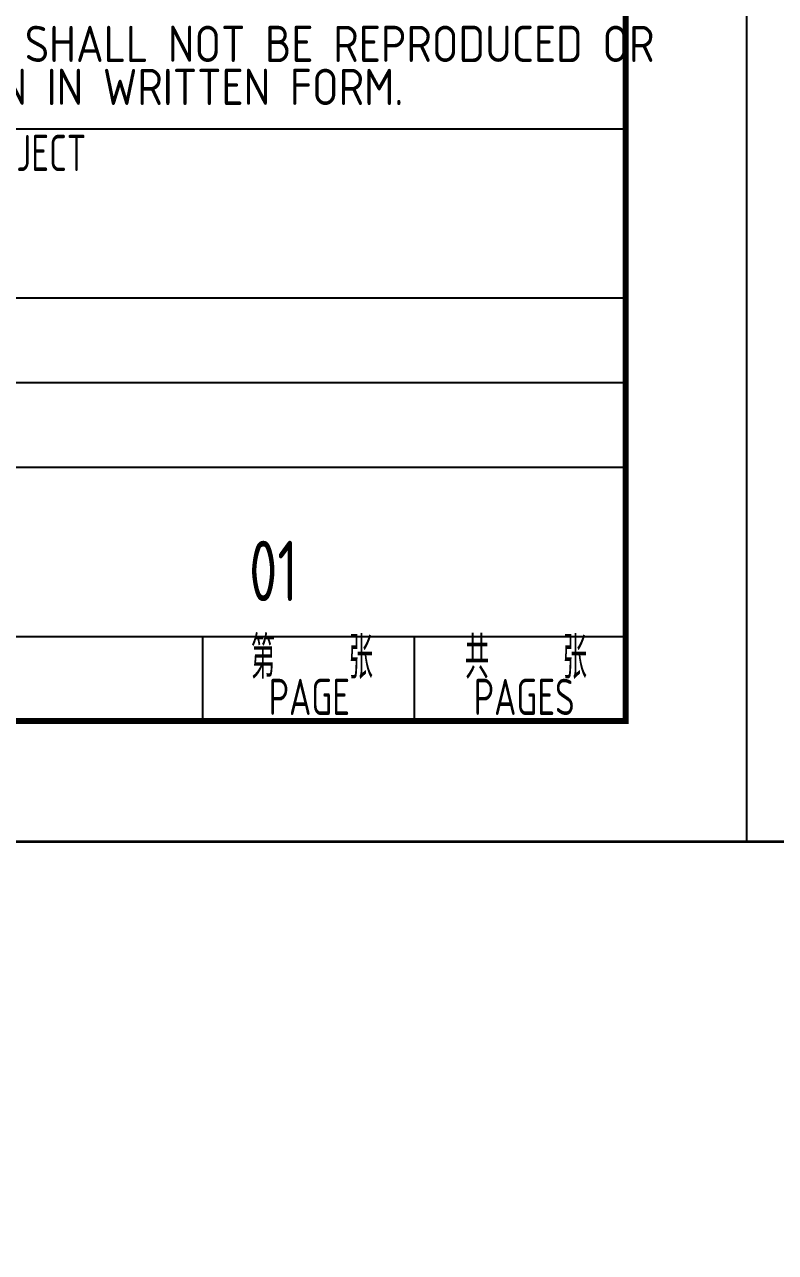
# Model space of a CAD drawing. Extents: x 757 to 8510, y -6585 to 527.
# Drawn here: x 1907 to 1969.1, y -905.6 to -804 of the extents above; entities that cross this region are included whole.
import ezdxf

# ---------------------------------------------------------------- set-up
doc = ezdxf.new("R2018")
doc.units = 0
doc.header["$MEASUREMENT"] = 0
for name, color, linetype in [('11', 7, 'CONTINUOUS'), ('PUB_TITLE', 1, 'CONTINUOUS'), ('云线-1A', 6, 'CONTINUOUS'), ('图框', 92, 'CONTINUOUS')]:
    doc.layers.add(name, color=color, linetype=linetype)
doc.styles.add('CD-Title Block', font='gbenor.shx', dxfattribs={"width": 0.8, "bigfont": 'gbcbig.shx'})

# ---------------------------------------------------------------- blocks, each defined once
blk = doc.blocks.new('A1图框_H')
at = {"layer": '图框', "linetype": 'Continuous'}
blk.add_lwpolyline([(-831, 584), (10, 584), (10, -10), (-831, -10)], close=True, dxfattribs=at)
at = {"layer": '图框', "linetype": 'Continuous', "const_width": 0.5}
blk.add_lwpolyline([(-806, 574), (0, 574), (0, 0), (-806, 0)], close=True, dxfattribs=at)
blk = doc.blocks.new('Title_Block')
at = {"layer": '图框', "linetype": 'Continuous', "lineweight": -3}
for p, q in [((-180, 49), (0, 49)), ((-70, 35), (0, 35)), ((-180, 28), (0, 28)), ((-70, 21), (0, 21)), ((-180, 7), (0, 7)), ((-35, 7), (-35, 0)), ((-17.5, 7), (-17.5, 0))]:
    blk.add_line(p, q, dxfattribs=at)
at = {"layer": '图框', "linetype": 'Continuous', "lineweight": -3, "const_width": 0.5}
blk.add_lwpolyline([(-180, 63), (0, 63), (0, 0), (-180, 0), (-180, 63)], close=True, dxfattribs=at)
at = {"layer": '图框', "linetype": 'Continuous', "lineweight": -3, "style": 'CD-Title Block'}
for s, p in [('THIS DOCUMENT IS PROPERTY OF CHINA CHENGDA ENGINEERING CO., LTD, IT SHALL NOT BE REPRODUCED OR', (-175.04, 54.52)), ("TRANSFERED TO ANY OTHER PARTY WITHOUT CHINA CHENGDA'S PERMISSION IN WRITTEN FORM.", (-175.04, 50.96))]:
    blk.add_text(s, height=3, dxfattribs=at).set_placement(p)
at = {"layer": '图框', "linetype": 'Continuous', "lineweight": -3, "style": 'CD-Title Block', "width": 0.8}
for s, height, p in [('PROJECT', 3, (-55.54, 45.5)), ('第    张', 3.5, (-31.01, 3.5)), ('共    张', 3.5, (-13.31, 3.5)), ('PAGE', 3, (-29.53, 0.5)), ('PAGES', 3, (-12.57, 0.5))]:
    blk.add_text(s, height=height, dxfattribs=at).set_placement(p)

msp = doc.modelspace()

# ---------------------------------------------------------------- linework, layer by layer
at = {"layer": 'PUB_TITLE', "color": 2}
msp.add_lwpolyline([(1125.75, -277.65), (1966.75, -277.65), (1966.75, -871.65), (1125.75, -871.65)], close=True, dxfattribs=at)
at = {"layer": '云线-1A', "color": 1, "lineweight": 35}
msp.add_line((7953.9, -871.65), (1023.5, -871.65), dxfattribs=at)

# ---------------------------------------------------------------- block references
at = {"layer": '图框', "linetype": 'Continuous'}
for name in ['A1图框_H', 'Title_Block']:
    msp.add_blockref(name, (1956.75, -861.65), dxfattribs=at)

# ---------------------------------------------------------------- texts
at = {"layer": '11', "color": 1, "style": 'CD-Title Block', "width": 0.8}
msp.add_text('01', height=5, dxfattribs=at).set_placement((1925.6, -851.73))

doc.saveas('drawing.dxf')
